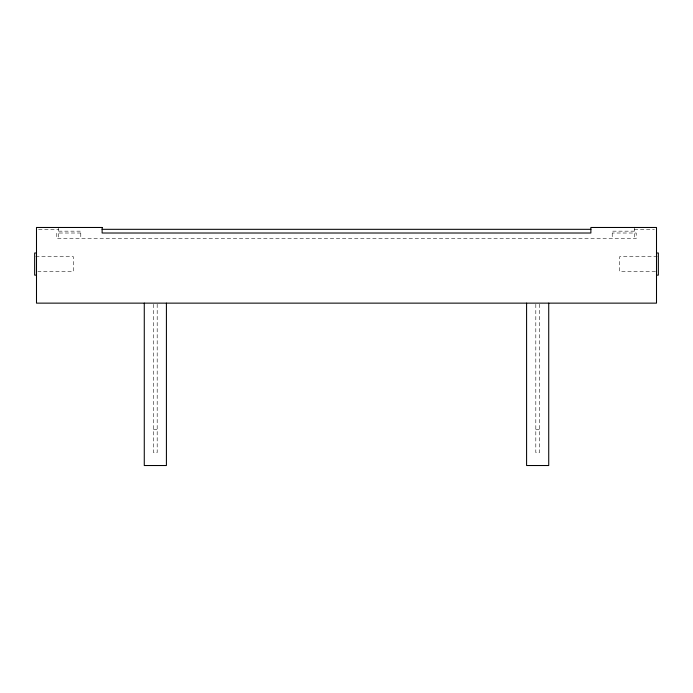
<?xml version="1.0" encoding="UTF-8"?>
<svg xmlns="http://www.w3.org/2000/svg" width="693" height="693" viewBox="0 0 693 693"><rect width="100%" height="100%" fill="white"/><g stroke="black" fill="none" stroke-linecap="round" stroke-linejoin="round"><path stroke-width="0.52" stroke-dasharray="3.46 2.6" d="M38.6 229.322L58.636 229.322M634.364 229.322L654.4 229.322M58.636 231.167L80.778 231.167L80.778 238.548M634.364 231.167L612.222 231.167L612.222 238.548M80.778 233.013L56.791 233.013L56.791 238.548L636.209 238.548L636.209 233.013L612.222 233.013M35.724 256.687L73.397 256.687L73.397 271.448L37.881 271.448M657.276 256.687L619.603 256.687L619.603 271.448L657.276 271.448M153.499 429.747L157.19 429.747M535.81 429.747L539.5 429.747M634.364 227.477L634.364 238.548M539.5 304.21L539.5 452.607L535.81 452.607L535.81 304.21M157.19 304.21L157.19 452.607L153.499 452.607L153.499 303.136M58.636 227.477L58.636 238.548"/><path stroke-width="1.04" d="M102.122 229.322L590.878 229.322M36.495 252.997L34.65 252.997L34.65 275.138L36.495 275.138M656.505 252.997L658.35 252.997L658.35 275.138L656.505 275.138M548.726 303.136L548.726 465.523L526.585 465.523L526.585 303.136M166.415 303.136L166.415 465.523L144.274 465.523L144.274 303.136M102.122 227.477L36.495 227.477L36.495 303.136L656.505 303.136L656.505 227.477L590.878 227.477L590.878 233.013L102.122 233.013L102.122 227.477"/></g></svg>
